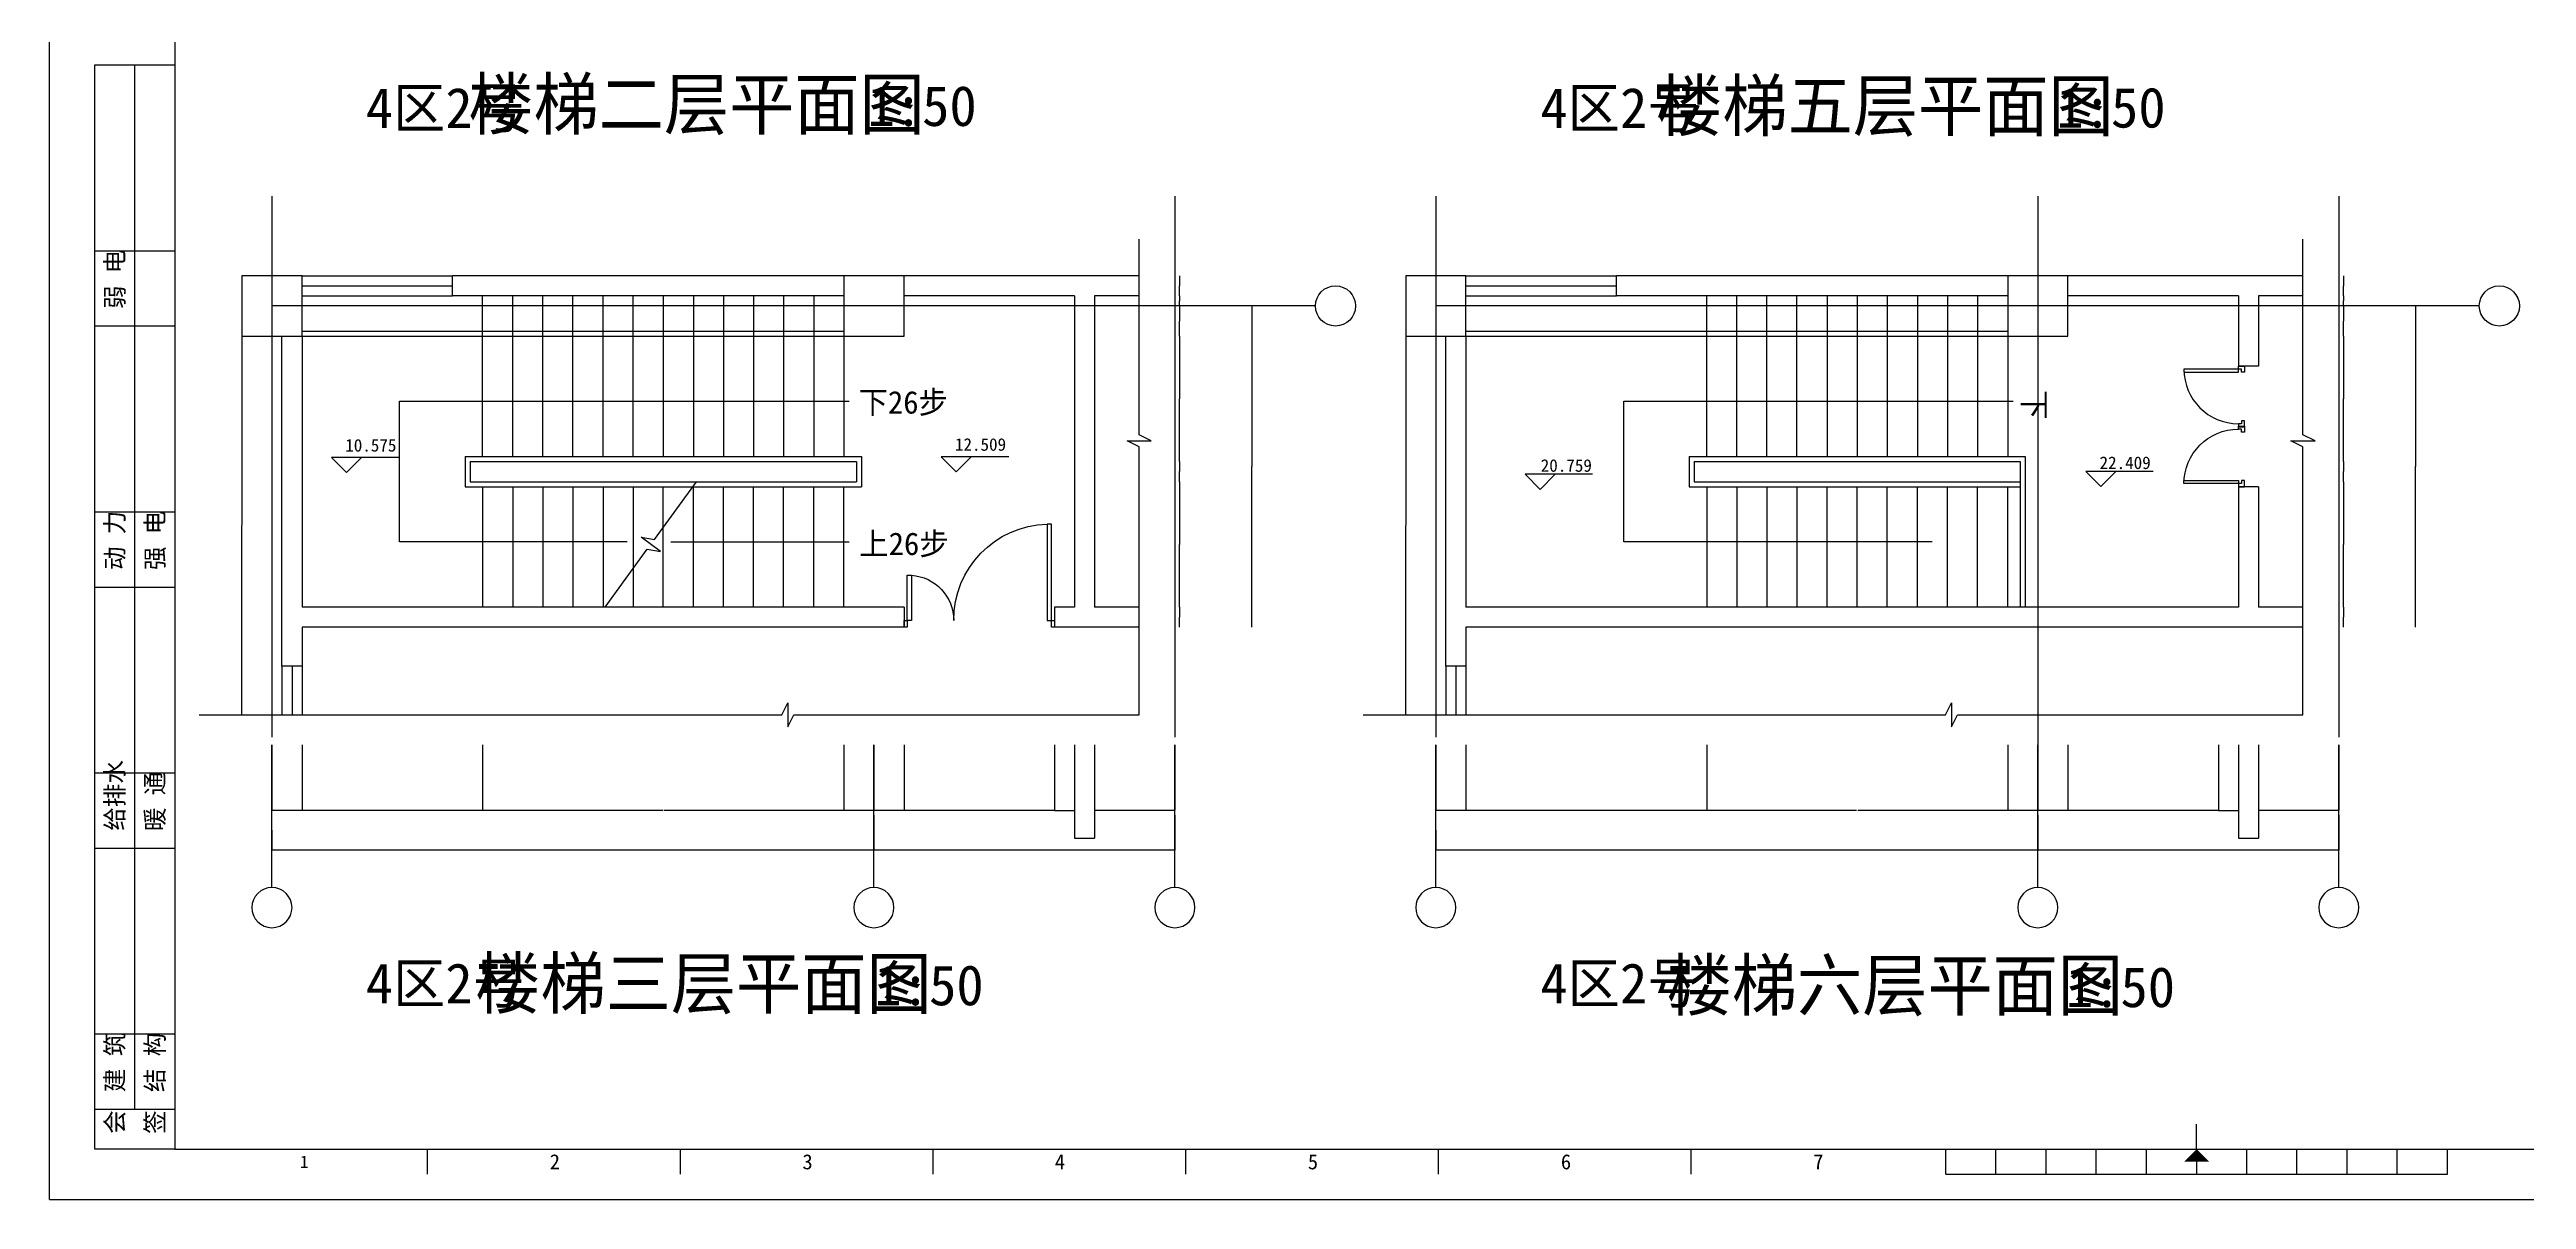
# Model space of a CAD drawing. Header units: metres. Extents: x 362710 to 404760, y -22906 to 6794.
# Drawn here: x 362710 to 387397, y -22906 to -11453 of the extents above; entities that cross this region are included whole.
import ezdxf

# ---------------------------------------------------------------- set-up
doc = ezdxf.new("R2010")
doc.units = ezdxf.units.M
for name, color, linetype in [('AXIS', 3, 'Continuous'), ('COLUMN', 1, 'Continuous'), ('DOOR', 151, 'Continuous'), ('DOTE', 251, 'Continuous'), ('PUB_DIM', 3, 'Continuous'), ('STAIR1', 4, 'Continuous'), ('TEXT', 7, 'Continuous'), ('TK', 9, 'Continuous'), ('WALL', 2, 'Continuous'), ('WINDOW', 142, 'Continuous'), ('文字', 21, 'Continuous'), ('标注', 3, 'Continuous'), ('详细尺寸', 3, 'Continuous')]:
    doc.layers.add(name, color=color, linetype=linetype)
doc.dimstyles.get("Standard").update_dxf_attribs({"dimtxt": 2.5, "dimasz": 2.5, "dimexe": 1.25, "dimexo": 0.625, "dimtad": 1, "dimcen": 2.5, "dimazin": 3, "dimtfac": 1, "dimtmove": 0, "dimatfit": 3})

# ---------------------------------------------------------------- blocks, each defined once
blk = doc.blocks.new('_FZH')
for p, q in [((0.5, 0.5), (-0.5, 0.5)), ((-0.5, 0.5), (-0.5, -0.5)), ((0.5, -0.5), (0.5, 0.5)), ((-0.5, -0.5), (0.5, -0.5))]:
    blk.add_line(p, q)
blk = doc.blocks.new('_AXISO')
blk.add_circle((0, 0), 0.5)
blk = doc.blocks.new('A$C2F9F7145')
for points in [[(90, 900), (0, 900), (0, 810), (45, 810), (45, 855), (90, 855)], [(90, 0), (0, 0), (0, 90), (45, 90), (45, 45), (90, 45)], [(90, 45), (900, 45), (900, 90), (90, 90)]]:
    blk.add_lwpolyline(points, close=True)
blk.add_arc((90, 45), 810, 0, 90)
blk = doc.blocks.new('A$C3312229B')
for points in [[(30, 68), (30, 1028), (75, 1028), (75, 68)], [(1470, 68), (1470, 518), (1425, 518), (1425, 68)], [(0, 68), (0, 0), (30, 0), (30, 68)], [(1470, 68), (1470, 0), (1500, 0), (1500, 68)]]:
    blk.add_lwpolyline(points, close=True)
for centre, radius, start, end in [((44.15, 67.65), 960.85, 0.02, 88.16), ((1456.93, 67.2), 451.93, 94.05, 179.9)]:
    blk.add_arc(centre, radius, start, end)
blk = doc.blocks.new('A$C0D6D0142')
at = {"layer": '标注'}
for p, q in [((600, 600), (0, 600)), ((0, 600), (600, 0)), ((2691.18, 600), (600, 600)), ((1200, 600), (600, 0))]:
    blk.add_line(p, q, dxfattribs=at)
blk = doc.blocks.new('*D6')
for p, q in [((379226.4, -18377.54), (379226.4, -19027.54)), ((382226.4, -18377.54), (382226.4, -19027.54)), ((379226.65, -19027.54), (380720.9, -19027.54)), ((380731.9, -19027.54), (382226.15, -19027.54))]:
    blk.add_line(p, q)
at = {"layer": 'Defpoints'}
for p in [(379226.4, -18377.54), (382226.4, -18377.54), (379226.4, -19027.54)]:
    blk.add_point(p, dxfattribs=at)
at = {"layer": '详细尺寸', "insert": (380726.4, -19027.54), "char_height": 1, "attachment_point": 5}
blk.add_mtext('300X10=3000', dxfattribs=at)
blk = doc.blocks.new('*D7')
for p, q in [((376526.4, -19228.89), (376526.4, -19427.54)), ((382526.4, -19228.89), (382526.4, -19427.54)), ((379524.4, -19427.54), (376526.15, -19427.54)), ((382526.65, -19427.54), (379528.4, -19427.54))]:
    blk.add_line(p, q)
at = {"layer": 'Defpoints'}
for p in [(376526.4, -19228.89), (382526.4, -19228.89), (382526.4, -19427.54)]:
    blk.add_point(p, dxfattribs=at)
at = {"layer": 'AXIS', "insert": (379526.4, -19427.54), "char_height": 1, "attachment_point": 5}
blk.add_mtext('6000', dxfattribs=at)
blk = doc.blocks.new('*D8')
for p, q in [((382226.4, -18377.54), (382226.4, -19027.54)), ((382526.4, -18377.54), (382526.4, -19027.54)), ((382226.65, -19027.54), (382374.9, -19027.54)), ((382377.9, -19027.54), (382526.15, -19027.54))]:
    blk.add_line(p, q)
at = {"layer": 'Defpoints'}
for p in [(382226.4, -18377.54), (382526.4, -18377.54), (382226.4, -19027.54)]:
    blk.add_point(p, dxfattribs=at)
at = {"layer": '详细尺寸', "insert": (382376.4, -19027.54), "char_height": 1, "attachment_point": 5}
blk.add_mtext('300', dxfattribs=at)
blk = doc.blocks.new('*D9')
for p, q in [((370926.4, -19078.89), (370926.4, -19427.54)), ((373926.4, -19078.89), (373926.4, -19427.54)), ((372424.4, -19427.54), (370926.15, -19427.54)), ((373926.65, -19427.54), (372428.4, -19427.54))]:
    blk.add_line(p, q)
at = {"layer": 'Defpoints'}
for p in [(370926.4, -19078.89), (373926.4, -19078.89), (373926.4, -19427.54)]:
    blk.add_point(p, dxfattribs=at)
at = {"layer": 'AXIS', "insert": (372426.4, -19427.54), "char_height": 1, "attachment_point": 5}
blk.add_mtext('3000', dxfattribs=at)
blk = doc.blocks.new('*D10')
for p, q in [((373126.4, -18377.54), (373126.4, -19027.54)), ((373926.4, -18377.54), (373926.4, -19027.54)), ((373126.65, -19027.54), (373524.9, -19027.54)), ((373527.9, -19027.54), (373926.15, -19027.54))]:
    blk.add_line(p, q)
at = {"layer": 'Defpoints'}
for p in [(373126.4, -18377.54), (373926.4, -18377.54), (373126.4, -19027.54)]:
    blk.add_point(p, dxfattribs=at)
at = {"layer": '详细尺寸', "insert": (373526.4, -19027.54), "char_height": 1, "attachment_point": 5}
blk.add_mtext('800', dxfattribs=at)
blk = doc.blocks.new('*D11')
for p, q in [((371226.4, -18377.54), (371226.4, -19027.54)), ((372726.4, -18377.54), (372726.4, -19027.54)), ((371226.65, -19027.54), (371974.4, -19027.54)), ((371978.4, -19027.54), (372726.15, -19027.54))]:
    blk.add_line(p, q)
at = {"layer": 'Defpoints'}
for p in [(371226.4, -18377.54), (372726.4, -18377.54), (371226.4, -19027.54)]:
    blk.add_point(p, dxfattribs=at)
at = {"layer": '详细尺寸', "insert": (371976.4, -19027.54), "char_height": 1, "attachment_point": 5}
blk.add_mtext('1500', dxfattribs=at)
blk = doc.blocks.new('*D12')
for p, q in [((364926.4, -18377.54), (364926.4, -19027.54)), ((365226.4, -18377.54), (365226.4, -19027.54)), ((364926.65, -19027.54), (365074.9, -19027.54)), ((365077.9, -19027.54), (365226.15, -19027.54))]:
    blk.add_line(p, q)
at = {"layer": 'Defpoints'}
for p in [(364926.4, -18377.54), (365226.4, -18377.54), (364926.4, -19027.54)]:
    blk.add_point(p, dxfattribs=at)
at = {"layer": '详细尺寸', "insert": (365076.4, -19027.54), "char_height": 1, "attachment_point": 5}
blk.add_mtext('300', dxfattribs=at)
blk = doc.blocks.new('*D13')
for p, q in [((370626.4, -18377.54), (370626.4, -19027.54)), ((370926.4, -18377.54), (370926.4, -19027.54)), ((370626.65, -19027.54), (370774.9, -19027.54)), ((370777.9, -19027.54), (370926.15, -19027.54))]:
    blk.add_line(p, q)
at = {"layer": 'Defpoints'}
for p in [(370626.4, -18377.54), (370926.4, -18377.54), (370626.4, -19027.54)]:
    blk.add_point(p, dxfattribs=at)
at = {"layer": '详细尺寸', "insert": (370776.4, -19027.54), "char_height": 1, "attachment_point": 5}
blk.add_mtext('300', dxfattribs=at)
blk = doc.blocks.new('*D14')
for p, q in [((370926.4, -18377.54), (370926.4, -19027.54)), ((371226.4, -18377.54), (371226.4, -19027.54)), ((370926.65, -19027.54), (371074.9, -19027.54)), ((371077.9, -19027.54), (371226.15, -19027.54))]:
    blk.add_line(p, q)
at = {"layer": 'Defpoints'}
for p in [(370926.4, -18377.54), (371226.4, -18377.54), (370926.4, -19027.54)]:
    blk.add_point(p, dxfattribs=at)
at = {"layer": '详细尺寸', "insert": (371076.4, -19027.54), "char_height": 1, "attachment_point": 5}
blk.add_mtext('300', dxfattribs=at)
blk = doc.blocks.new('*D15')
for p, q in [((372926.4, -18377.54), (372926.4, -19308.32)), ((373126.4, -18377.54), (373126.4, -19308.32)), ((372926.65, -19308.32), (373024.9, -19308.32)), ((373027.9, -19308.32), (373126.15, -19308.32))]:
    blk.add_line(p, q)
at = {"layer": 'Defpoints'}
for p in [(372926.4, -18377.54), (373126.4, -18377.54), (372926.4, -19308.32)]:
    blk.add_point(p, dxfattribs=at)
at = {"layer": '详细尺寸', "insert": (373026.4, -19308.32), "char_height": 1, "attachment_point": 5}
blk.add_mtext('200', dxfattribs=at)
blk = doc.blocks.new('*D16')
for p, q in [((372726.4, -18377.54), (372726.4, -19033.59)), ((372926.4, -18377.54), (372926.4, -19033.59)), ((372726.65, -19033.59), (372824.9, -19033.59)), ((372827.9, -19033.59), (372926.15, -19033.59))]:
    blk.add_line(p, q)
at = {"layer": 'Defpoints'}
for p in [(372726.4, -18377.54), (372926.4, -18377.54), (372726.4, -19033.59)]:
    blk.add_point(p, dxfattribs=at)
at = {"layer": '详细尺寸', "insert": (372826.4, -19033.59), "char_height": 1, "attachment_point": 5}
blk.add_mtext('200', dxfattribs=at)
blk = doc.blocks.new('*D17')
for p, q in [((367026.4, -18377.54), (367026.4, -19027.54)), ((370626.4, -18377.54), (370626.4, -19027.54)), ((367026.65, -19027.54), (368820.9, -19027.54)), ((368831.9, -19027.54), (370626.15, -19027.54))]:
    blk.add_line(p, q)
at = {"layer": 'Defpoints'}
for p in [(367026.4, -18377.54), (370626.4, -18377.54), (367026.4, -19027.54)]:
    blk.add_point(p, dxfattribs=at)
at = {"layer": '详细尺寸', "insert": (368826.4, -19027.54), "char_height": 1, "attachment_point": 5}
blk.add_mtext('300X12=3600', dxfattribs=at)
blk = doc.blocks.new('*D18')
for p, q in [((365226.4, -18377.54), (365226.4, -19027.54)), ((367026.4, -18377.54), (367026.4, -19027.54)), ((365226.65, -19027.54), (366124.4, -19027.54)), ((366128.4, -19027.54), (367026.15, -19027.54))]:
    blk.add_line(p, q)
at = {"layer": 'Defpoints'}
for p in [(365226.4, -18377.54), (367026.4, -18377.54), (365226.4, -19027.54)]:
    blk.add_point(p, dxfattribs=at)
at = {"layer": '详细尺寸', "insert": (366126.4, -19027.54), "char_height": 1, "attachment_point": 5}
blk.add_mtext('1800', dxfattribs=at)
blk = doc.blocks.new('*D19')
for p, q in [((364926.4, -19228.89), (364926.4, -19427.54)), ((370926.4, -19228.89), (370926.4, -19427.54)), ((367924.4, -19427.54), (364926.15, -19427.54)), ((370926.65, -19427.54), (367928.4, -19427.54))]:
    blk.add_line(p, q)
at = {"layer": 'Defpoints'}
for p in [(364926.4, -19228.89), (370926.4, -19228.89), (370926.4, -19427.54)]:
    blk.add_point(p, dxfattribs=at)
at = {"layer": 'AXIS', "insert": (367926.4, -19427.54), "char_height": 1, "attachment_point": 5}
blk.add_mtext('6000', dxfattribs=at)
blk = doc.blocks.new('*D20')
for p, q in [((376526.4, -18377.54), (376526.4, -19027.54)), ((376826.4, -18377.54), (376826.4, -19027.54)), ((376526.65, -19027.54), (376674.9, -19027.54)), ((376677.9, -19027.54), (376826.15, -19027.54))]:
    blk.add_line(p, q)
at = {"layer": 'Defpoints'}
for p in [(376526.4, -18377.54), (376826.4, -18377.54), (376526.4, -19027.54)]:
    blk.add_point(p, dxfattribs=at)
at = {"layer": '详细尺寸', "insert": (376676.4, -19027.54), "char_height": 1, "attachment_point": 5}
blk.add_mtext('300', dxfattribs=at)
blk = doc.blocks.new('*D21')
for p, q in [((376826.4, -18377.54), (376826.4, -19027.54)), ((379226.4, -18377.54), (379226.4, -19027.54)), ((376826.65, -19027.54), (378024.4, -19027.54)), ((378028.4, -19027.54), (379226.15, -19027.54))]:
    blk.add_line(p, q)
at = {"layer": 'Defpoints'}
for p in [(376826.4, -18377.54), (379226.4, -18377.54), (376826.4, -19027.54)]:
    blk.add_point(p, dxfattribs=at)
at = {"layer": '详细尺寸', "insert": (378026.4, -19027.54), "char_height": 1, "attachment_point": 5}
blk.add_mtext('2400', dxfattribs=at)
blk = doc.blocks.new('*D25')
for p, q in [((382826.4, -18377.54), (382826.4, -19027.54)), ((384326.4, -18377.54), (384326.4, -19027.54)), ((382826.65, -19027.54), (383574.4, -19027.54)), ((383578.4, -19027.54), (384326.15, -19027.54))]:
    blk.add_line(p, q)
at = {"layer": 'Defpoints'}
for p in [(382826.4, -18377.54), (384326.4, -18377.54), (382826.4, -19027.54)]:
    blk.add_point(p, dxfattribs=at)
at = {"layer": '详细尺寸', "insert": (383576.4, -19027.54), "char_height": 1, "attachment_point": 5}
blk.add_mtext('1500', dxfattribs=at)
blk = doc.blocks.new('*D26')
for p, q in [((382526.4, -18377.54), (382526.4, -19027.54)), ((382826.4, -18377.54), (382826.4, -19027.54)), ((382526.65, -19027.54), (382674.9, -19027.54)), ((382677.9, -19027.54), (382826.15, -19027.54))]:
    blk.add_line(p, q)
at = {"layer": 'Defpoints'}
for p in [(382526.4, -18377.54), (382826.4, -18377.54), (382526.4, -19027.54)]:
    blk.add_point(p, dxfattribs=at)
at = {"layer": '详细尺寸', "insert": (382676.4, -19027.54), "char_height": 1, "attachment_point": 5}
blk.add_mtext('300', dxfattribs=at)
blk = doc.blocks.new('*D27')
for p, q in [((384326.4, -18377.54), (384326.4, -19033.59)), ((384526.4, -18377.54), (384526.4, -19033.59)), ((384326.65, -19033.59), (384424.9, -19033.59)), ((384427.9, -19033.59), (384526.15, -19033.59))]:
    blk.add_line(p, q)
at = {"layer": 'Defpoints'}
for p in [(384326.4, -18377.54), (384526.4, -18377.54), (384326.4, -19033.59)]:
    blk.add_point(p, dxfattribs=at)
at = {"layer": '详细尺寸', "insert": (384426.4, -19033.59), "char_height": 1, "attachment_point": 5}
blk.add_mtext('200', dxfattribs=at)
blk = doc.blocks.new('*D28')
for p, q in [((384526.4, -18377.54), (384526.4, -19308.32)), ((384726.4, -18377.54), (384726.4, -19308.32)), ((384526.65, -19308.32), (384624.9, -19308.32)), ((384627.9, -19308.32), (384726.15, -19308.32))]:
    blk.add_line(p, q)
at = {"layer": 'Defpoints'}
for p in [(384526.4, -18377.54), (384726.4, -18377.54), (384526.4, -19308.32)]:
    blk.add_point(p, dxfattribs=at)
at = {"layer": '详细尺寸', "insert": (384626.4, -19308.32), "char_height": 1, "attachment_point": 5}
blk.add_mtext('200', dxfattribs=at)
blk = doc.blocks.new('*D29')
for p, q in [((384726.4, -18377.54), (384726.4, -19027.54)), ((385526.4, -18377.54), (385526.4, -19027.54)), ((384726.65, -19027.54), (385124.9, -19027.54)), ((385127.9, -19027.54), (385526.15, -19027.54))]:
    blk.add_line(p, q)
at = {"layer": 'Defpoints'}
for p in [(384726.4, -18377.54), (385526.4, -18377.54), (384726.4, -19027.54)]:
    blk.add_point(p, dxfattribs=at)
at = {"layer": '详细尺寸', "insert": (385126.4, -19027.54), "char_height": 1, "attachment_point": 5}
blk.add_mtext('800', dxfattribs=at)
blk = doc.blocks.new('*D30')
for p, q in [((382526.4, -19078.89), (382526.4, -19427.54)), ((385526.4, -19078.89), (385526.4, -19427.54)), ((384024.4, -19427.54), (382526.15, -19427.54)), ((385526.65, -19427.54), (384028.4, -19427.54))]:
    blk.add_line(p, q)
at = {"layer": 'Defpoints'}
for p in [(382526.4, -19078.89), (385526.4, -19078.89), (385526.4, -19427.54)]:
    blk.add_point(p, dxfattribs=at)
at = {"layer": 'AXIS', "insert": (384026.4, -19427.54), "char_height": 1, "attachment_point": 5}
blk.add_mtext('3000', dxfattribs=at)
blk = doc.blocks.new('*D32')
for p, q in [((373973.39, -14307.08), (373973.39, -14932.08)), ((373973.14, -14932.08), (373972.89, -14932.08)), ((373973.39, -15557.08), (373973.39, -14932.08)), ((373973.39, -14932.08), (373973.39, -14932.08)), ((373973.64, -14932.08), (373973.89, -14932.08))]:
    blk.add_line(p, q)
at = {"layer": 'Defpoints'}
for p in [(373973.39, -14307.08), (373973.39, -14932.08), (373973.39, -15557.08)]:
    blk.add_point(p, dxfattribs=at)
at = {"layer": '详细尺寸', "insert": (373973.39, -14930.955), "char_height": 1, "attachment_point": 5}
blk.add_mtext('0', dxfattribs=at)
blk = doc.blocks.new('*D33')
for p, q in [((374692.19, -14007.08), (374692.19, -15607.08)), ((374691.94, -15607.08), (374691.69, -15607.08)), ((374692.19, -17207.08), (374692.19, -15607.08)), ((374692.19, -15607.08), (374692.19, -15607.08)), ((374692.44, -15607.08), (374692.69, -15607.08))]:
    blk.add_line(p, q)
at = {"layer": 'Defpoints'}
for p in [(374692.19, -14007.08), (374692.19, -15607.08), (374692.19, -17207.08)]:
    blk.add_point(p, dxfattribs=at)
at = {"layer": 'AXIS', "insert": (374692.19, -15605.955), "char_height": 1, "attachment_point": 5}
blk.add_mtext('0', dxfattribs=at)
blk = doc.blocks.new('*D35')
for p, q in [((385573.39, -14307.08), (385573.39, -14932.08)), ((385573.14, -14932.08), (385572.89, -14932.08)), ((385573.39, -15557.08), (385573.39, -14932.08)), ((385573.39, -14932.08), (385573.39, -14932.08)), ((385573.64, -14932.08), (385573.89, -14932.08))]:
    blk.add_line(p, q)
at = {"layer": 'Defpoints'}
for p in [(385573.39, -14307.08), (385573.39, -14932.08), (385573.39, -15557.08)]:
    blk.add_point(p, dxfattribs=at)
at = {"layer": '详细尺寸', "insert": (385573.39, -14930.955), "char_height": 1, "attachment_point": 5}
blk.add_mtext('0', dxfattribs=at)
blk = doc.blocks.new('*D36')
for p, q in [((386292.19, -14007.08), (386292.19, -15607.08)), ((386291.94, -15607.08), (386291.69, -15607.08)), ((386292.19, -17207.08), (386292.19, -15607.08)), ((386292.19, -15607.08), (386292.19, -15607.08)), ((386292.44, -15607.08), (386292.69, -15607.08))]:
    blk.add_line(p, q)
at = {"layer": 'Defpoints'}
for p in [(386292.19, -14007.08), (386292.19, -15607.08), (386292.19, -17207.08)]:
    blk.add_point(p, dxfattribs=at)
at = {"layer": 'AXIS', "insert": (386292.19, -15605.955), "char_height": 1, "attachment_point": 5}
blk.add_mtext('0', dxfattribs=at)
blk = doc.blocks.new('*D37')
for p, q in [((373973.39, -15757.08), (373973.39, -16382.08)), ((373973.14, -16382.08), (373972.89, -16382.08)), ((373973.39, -17007.08), (373973.39, -16382.08)), ((373973.39, -16382.08), (373973.39, -16382.08)), ((373973.64, -16382.08), (373973.89, -16382.08))]:
    blk.add_line(p, q)
at = {"layer": 'Defpoints'}
for p in [(373973.39, -15757.08), (373973.39, -16382.08), (373973.39, -17007.08)]:
    blk.add_point(p, dxfattribs=at)
at = {"layer": '详细尺寸', "insert": (373973.39, -16380.955), "char_height": 1, "attachment_point": 5}
blk.add_mtext('0', dxfattribs=at)
blk = doc.blocks.new('*D38')
for p, q in [((373973.39, -17007.08), (373973.39, -17107.08)), ((373973.14, -17107.08), (373972.89, -17107.08)), ((373973.39, -17207.08), (373973.39, -17107.08)), ((373973.39, -17107.08), (373973.39, -17107.08)), ((373973.64, -17107.08), (373973.89, -17107.08))]:
    blk.add_line(p, q)
at = {"layer": 'Defpoints'}
for p in [(373973.39, -17007.08), (373973.39, -17107.08), (373973.39, -17207.08)]:
    blk.add_point(p, dxfattribs=at)
at = {"layer": '详细尺寸', "insert": (373973.39, -17105.955), "char_height": 1, "attachment_point": 5}
blk.add_mtext('0', dxfattribs=at)
blk = doc.blocks.new('*D39')
for p, q in [((373973.14, -15657.08), (373972.89, -15657.08)), ((373973.39, -15557.08), (373973.39, -15657.08)), ((373973.39, -15757.08), (373973.39, -15657.08)), ((373973.39, -15657.08), (373973.39, -15657.08)), ((373973.64, -15657.08), (373973.89, -15657.08))]:
    blk.add_line(p, q)
at = {"layer": 'Defpoints'}
for p in [(373973.39, -15557.08), (373973.39, -15657.08), (373973.39, -15757.08)]:
    blk.add_point(p, dxfattribs=at)
at = {"layer": '详细尺寸', "insert": (373973.39, -15655.955), "char_height": 1, "attachment_point": 5}
blk.add_mtext('0', dxfattribs=at)
blk = doc.blocks.new('*D41')
for p, q in [((385573.39, -15757.08), (385573.39, -16382.08)), ((385573.14, -16382.08), (385572.89, -16382.08)), ((385573.39, -17007.08), (385573.39, -16382.08)), ((385573.39, -16382.08), (385573.39, -16382.08)), ((385573.64, -16382.08), (385573.89, -16382.08))]:
    blk.add_line(p, q)
at = {"layer": 'Defpoints'}
for p in [(385573.39, -15757.08), (385573.39, -16382.08), (385573.39, -17007.08)]:
    blk.add_point(p, dxfattribs=at)
at = {"layer": '详细尺寸', "insert": (385573.39, -16380.955), "char_height": 1, "attachment_point": 5}
blk.add_mtext('0', dxfattribs=at)
blk = doc.blocks.new('*D42')
for p, q in [((385573.39, -17007.08), (385573.39, -17107.08)), ((385573.14, -17107.08), (385572.89, -17107.08)), ((385573.39, -17207.08), (385573.39, -17107.08)), ((385573.39, -17107.08), (385573.39, -17107.08)), ((385573.64, -17107.08), (385573.89, -17107.08))]:
    blk.add_line(p, q)
at = {"layer": 'Defpoints'}
for p in [(385573.39, -17007.08), (385573.39, -17107.08), (385573.39, -17207.08)]:
    blk.add_point(p, dxfattribs=at)
at = {"layer": '详细尺寸', "insert": (385573.39, -17105.955), "char_height": 1, "attachment_point": 5}
blk.add_mtext('0', dxfattribs=at)
blk = doc.blocks.new('*D43')
for p, q in [((385573.14, -15657.08), (385572.89, -15657.08)), ((385573.39, -15557.08), (385573.39, -15657.08)), ((385573.39, -15757.08), (385573.39, -15657.08)), ((385573.39, -15657.08), (385573.39, -15657.08)), ((385573.64, -15657.08), (385573.89, -15657.08))]:
    blk.add_line(p, q)
at = {"layer": 'Defpoints'}
for p in [(385573.39, -15557.08), (385573.39, -15657.08), (385573.39, -15757.08)]:
    blk.add_point(p, dxfattribs=at)
at = {"layer": '详细尺寸', "insert": (385573.39, -15655.955), "char_height": 1, "attachment_point": 5}
blk.add_mtext('0', dxfattribs=at)
blk = doc.blocks.new('*D44')
for p, q in [((373973.14, -13807.08), (373972.89, -13807.08)), ((373973.39, -13707.08), (373973.39, -13807.08)), ((373973.39, -13907.08), (373973.39, -13807.08)), ((373973.39, -13807.08), (373973.39, -13807.08)), ((373973.64, -13807.08), (373973.89, -13807.08))]:
    blk.add_line(p, q)
at = {"layer": 'Defpoints'}
for p in [(373973.39, -13707.08), (373973.39, -13807.08), (373973.39, -13907.08)]:
    blk.add_point(p, dxfattribs=at)
at = {"layer": '详细尺寸', "insert": (373973.39, -13805.955), "char_height": 1, "attachment_point": 5}
blk.add_mtext('0', dxfattribs=at)
blk = doc.blocks.new('*D45')
for p, q in [((373973.14, -13957.08), (373972.89, -13957.08)), ((373973.39, -13907.08), (373973.39, -13957.08)), ((373973.39, -14007.08), (373973.39, -13957.08)), ((373973.39, -13957.08), (373973.39, -13957.08)), ((373973.64, -13957.08), (373973.89, -13957.08))]:
    blk.add_line(p, q)
at = {"layer": 'Defpoints'}
for p in [(373973.39, -13907.08), (373973.39, -13957.08), (373973.39, -14007.08)]:
    blk.add_point(p, dxfattribs=at)
at = {"layer": '详细尺寸', "insert": (373973.39, -13955.955), "char_height": 1, "attachment_point": 5}
blk.add_mtext('0', dxfattribs=at)
blk = doc.blocks.new('*D46')
for p, q in [((373973.39, -14007.08), (373973.39, -14157.08)), ((373973.14, -14157.08), (373972.89, -14157.08)), ((373973.39, -14307.08), (373973.39, -14157.08)), ((373973.39, -14157.08), (373973.39, -14157.08)), ((373973.64, -14157.08), (373973.89, -14157.08))]:
    blk.add_line(p, q)
at = {"layer": 'Defpoints'}
for p in [(373973.39, -14007.08), (373973.39, -14157.08), (373973.39, -14307.08)]:
    blk.add_point(p, dxfattribs=at)
at = {"layer": '详细尺寸', "insert": (373973.39, -14155.955), "char_height": 1, "attachment_point": 5}
blk.add_mtext('0', dxfattribs=at)
blk = doc.blocks.new('*D47')
for p, q in [((385573.14, -13807.08), (385572.89, -13807.08)), ((385573.39, -13707.08), (385573.39, -13807.08)), ((385573.39, -13907.08), (385573.39, -13807.08)), ((385573.39, -13807.08), (385573.39, -13807.08)), ((385573.64, -13807.08), (385573.89, -13807.08))]:
    blk.add_line(p, q)
at = {"layer": 'Defpoints'}
for p in [(385573.39, -13707.08), (385573.39, -13807.08), (385573.39, -13907.08)]:
    blk.add_point(p, dxfattribs=at)
at = {"layer": '详细尺寸', "insert": (385573.39, -13805.955), "char_height": 1, "attachment_point": 5}
blk.add_mtext('0', dxfattribs=at)
blk = doc.blocks.new('*D48')
for p, q in [((385573.39, -14007.08), (385573.39, -14157.08)), ((385573.14, -14157.08), (385572.89, -14157.08)), ((385573.39, -14307.08), (385573.39, -14157.08)), ((385573.39, -14157.08), (385573.39, -14157.08)), ((385573.64, -14157.08), (385573.89, -14157.08))]:
    blk.add_line(p, q)
at = {"layer": 'Defpoints'}
for p in [(385573.39, -14007.08), (385573.39, -14157.08), (385573.39, -14307.08)]:
    blk.add_point(p, dxfattribs=at)
at = {"layer": '详细尺寸', "insert": (385573.39, -14155.955), "char_height": 1, "attachment_point": 5}
blk.add_mtext('0', dxfattribs=at)
blk = doc.blocks.new('*D49')
for p, q in [((385573.14, -13957.08), (385572.89, -13957.08)), ((385573.39, -13907.08), (385573.39, -13957.08)), ((385573.39, -14007.08), (385573.39, -13957.08)), ((385573.39, -13957.08), (385573.39, -13957.08)), ((385573.64, -13957.08), (385573.89, -13957.08))]:
    blk.add_line(p, q)
at = {"layer": 'Defpoints'}
for p in [(385573.39, -13907.08), (385573.39, -13957.08), (385573.39, -14007.08)]:
    blk.add_point(p, dxfattribs=at)
at = {"layer": '详细尺寸', "insert": (385573.39, -13955.955), "char_height": 1, "attachment_point": 5}
blk.add_mtext('0', dxfattribs=at)

msp = doc.modelspace()

# ---------------------------------------------------------------- linework, layer by layer
for p, q in [((373569.72, -13707.08), (371226.4, -13707.08)), ((385169.72, -13707.08), (382826.4, -13707.08)), ((372888.62, -13907.08), (371226.4, -13907.08)), ((372926.4, -13907.08), (372846.09, -13907.08)), ((372926.4, -13907.08), (372926.4, -17007.08)), ((373126.4, -13907.08), (373126.4, -17007.08)), ((373569.72, -13907.08), (373126.4, -13907.08)), ((384488.62, -13907.08), (382826.4, -13907.08)), ((384526.4, -13907.08), (384446.09, -13907.08)), ((384526.4, -13907.08), (384446.09, -13907.08)), ((384526.4, -13907.08), (384526.4, -14607.08)), ((384726.4, -13907.08), (384726.4, -14607.08)), ((385169.72, -13907.08), (384726.4, -13907.08)), ((364626.4, -14307.08), (364624.4, -18077.5)), ((365026.4, -17596.28), (365026.4, -14307.08)), ((365226.4, -14307.08), (365226.4, -17007.08)), ((376226.4, -14307.08), (376224.4, -18077.5)), ((376626.4, -17596.28), (376626.4, -14307.08)), ((376826.4, -14307.08), (376826.4, -17007.08)), ((384726.4, -14607.08), (384526.4, -14607.08)), ((384526.4, -15807.08), (384526.4, -17007.08)), ((384726.4, -15807.08), (384526.4, -15807.08)), ((384726.4, -15807.08), (384726.4, -17007.08)), ((371226.4, -17007.08), (371226.4, -17207.08)), ((372726.4, -17007.08), (372726.4, -17207.08)), ((373569.72, -17007.08), (373126.4, -17007.08)), ((385169.72, -17007.08), (384726.4, -17007.08)), ((365226.4, -17207.08), (365226.4, -17596.28)), ((376826.4, -17207.08), (376826.4, -17596.28)), ((365226.4, -17596.28), (365026.4, -17596.28)), ((376826.4, -17596.28), (376626.4, -17596.28))]:
    msp.add_line(p, q)
at = {"layer": 'AXIS'}
for p, q in [((375326.89, -14007.08), (373973.39, -14007.08)), ((386926.89, -14007.08), (385573.39, -14007.08)), ((364926.4, -19799.8), (364926.4, -18377.54)), ((370926.4, -19799.8), (370926.4, -18377.54)), ((373926.4, -19799.8), (373926.4, -18377.54)), ((376526.4, -19799.8), (376526.4, -18377.54)), ((382526.4, -19799.8), (382526.4, -18377.54)), ((385526.4, -19799.8), (385526.4, -18377.54))]:
    msp.add_line(p, q, dxfattribs=at)
at = {"layer": 'DOTE'}
for p, q in [((364926.4, -12913.15), (364926.4, -18302.53)), ((373926.4, -12913.15), (373926.4, -18302.53)), ((376526.4, -12913.15), (376526.4, -18302.53)), ((382526.4, -12913.15), (382526.4, -18377.54)), ((385526.4, -12913.15), (385526.4, -18302.53)), ((374380.38, -14007.08), (364926.4, -14007.08)), ((385980.38, -14007.08), (376526.4, -14007.08))]:
    msp.add_line(p, q, dxfattribs=at)
at = {"layer": 'PUB_DIM'}
for points in [[(368466.39, -16357.42), (366199.03, -16357.42), (366199.03, -14956.74)], [(366199.03, -14956.74), (370680.89, -14956.74)], [(381472.79, -16357.42), (378399.03, -16357.42), (378399.03, -14956.74)], [(378399.03, -14956.74), (382280.89, -14956.74)], [(368901.76, -16357.42), (370680.89, -16357.42)]]:
    msp.add_lwpolyline(points, dxfattribs=at)
at = {"layer": 'STAIR1'}
for p, q in [((373569.72, -15289.61), (373569.72, -13340.09)), ((385169.72, -15289.61), (385169.72, -13340.09)), ((367026.4, -15507.08), (367026.4, -13907.08)), ((367326.4, -15507.08), (367326.4, -13907.08)), ((367626.4, -15507.08), (367626.4, -13907.08)), ((367926.4, -15507.08), (367926.4, -13907.08)), ((368226.4, -15507.08), (368226.4, -13907.08)), ((368526.4, -15507.08), (368526.4, -13907.08)), ((368826.4, -13907.08), (368826.4, -15507.08)), ((369126.4, -13907.08), (369126.4, -15507.08)), ((369426.4, -13907.08), (369426.4, -15507.08)), ((369726.4, -13907.08), (369726.4, -15507.08)), ((370026.4, -13907.08), (370026.4, -15507.08)), ((370326.4, -13907.08), (370326.4, -15507.08)), ((370626.4, -13907.08), (370626.4, -15507.08)), ((379226.4, -15507.08), (379226.4, -13907.08)), ((379526.4, -15507.08), (379526.4, -13907.08)), ((379826.4, -15507.08), (379826.4, -13907.08)), ((380126.4, -15507.08), (380126.4, -13907.08)), ((380426.4, -13907.08), (380426.4, -15507.08)), ((380726.4, -13907.08), (380726.4, -15507.08)), ((381026.4, -13907.08), (381026.4, -15507.08)), ((381326.4, -13907.08), (381326.4, -15507.08)), ((381626.4, -13907.08), (381626.4, -15507.08)), ((381926.4, -13907.08), (381926.4, -15507.08)), ((382226.4, -13907.08), (382226.4, -15507.08)), ((365226.4, -14257.08), (370626.4, -14257.08)), ((365226.4, -14307.08), (370626.4, -14307.08)), ((376826.4, -14257.08), (382226.4, -14257.08)), ((376826.4, -14307.08), (382226.4, -14307.08)), ((373689.72, -15349.61), (373569.72, -15289.61)), ((385289.72, -15349.61), (385169.72, -15289.61)), ((366851.4, -15507.08), (370801.4, -15507.08)), ((366851.4, -15507.08), (366851.4, -15807.08)), ((370801.4, -15507.08), (370801.4, -15807.08)), ((373569.72, -15409.61), (373449.72, -15349.61)), ((373449.72, -15349.61), (373689.72, -15349.61)), ((373569.72, -18078.84), (373569.72, -15409.61)), ((379051.4, -15507.08), (382401.4, -15507.08)), ((379051.4, -15507.08), (379051.4, -15807.08)), ((382401.4, -15507.08), (382401.4, -17007.08)), ((385169.72, -15409.61), (385049.72, -15349.61)), ((385049.72, -15349.61), (385289.72, -15349.61)), ((385169.72, -18078.84), (385169.72, -15409.61)), ((366901.4, -15557.08), (370751.4, -15557.08)), ((366901.4, -15557.08), (366901.4, -15757.08)), ((366901.4, -15757.08), (370751.4, -15757.08)), ((368738.14, -16333.01), (369158.7, -15757.08)), ((370751.4, -15557.08), (370751.4, -15757.08)), ((379101.4, -15557.08), (382351.4, -15557.08)), ((379101.4, -15557.08), (379101.4, -15757.08)), ((379101.4, -15757.08), (382351.4, -15757.08)), ((382351.4, -15557.08), (382351.4, -17007.08)), ((366851.4, -15807.08), (370801.4, -15807.08)), ((367026.4, -15807.08), (367026.4, -17007.08)), ((367326.4, -15807.08), (367326.4, -17007.08)), ((367626.4, -15807.08), (367626.4, -17007.08)), ((367926.4, -15807.08), (367926.4, -17007.08)), ((368226.4, -15807.08), (368226.4, -17007.08)), ((368526.4, -15807.08), (368526.4, -17007.08)), ((368826.4, -17007.08), (368826.4, -15807.08)), ((369126.4, -17007.08), (369126.4, -15807.08)), ((369426.4, -17007.08), (369426.4, -15807.08)), ((369726.4, -17007.08), (369726.4, -15807.08)), ((370026.4, -17007.08), (370026.4, -15807.08)), ((370326.4, -17007.08), (370326.4, -15807.08)), ((370626.4, -17006.28), (370626.4, -15807.08)), ((379051.4, -15807.08), (382351.4, -15807.08)), ((379226.4, -15807.08), (379226.4, -17007.08)), ((379526.4, -15807.08), (379526.4, -17007.08)), ((379826.4, -15807.08), (379826.4, -17007.08)), ((380126.4, -15807.08), (380126.4, -17007.08)), ((380426.4, -17007.08), (380426.4, -15807.08)), ((380726.4, -17007.08), (380726.4, -15807.08)), ((381026.4, -17007.08), (381026.4, -15807.08)), ((381326.4, -17007.08), (381326.4, -15807.08)), ((381626.4, -17007.08), (381626.4, -15807.08)), ((381926.4, -17007.08), (381926.4, -15807.08)), ((382226.4, -17006.28), (382226.4, -15807.08)), ((368246.22, -17006.64), (368667.37, -16429.92)), ((368605.84, -16310.69), (368738.14, -16333.01)), ((368799.66, -16452.23), (368605.84, -16310.69)), ((368667.37, -16429.92), (368799.66, -16452.23)), ((370007.85, -18078.84), (370067.85, -17958.84)), ((370067.85, -17958.84), (370067.85, -18198.84)), ((381607.85, -18078.84), (381667.85, -17958.84)), ((381667.85, -17958.84), (381667.85, -18198.84)), ((364201.14, -18078.84), (370007.85, -18078.84)), ((370067.85, -18198.84), (370127.85, -18078.84)), ((370127.85, -18078.84), (373569.72, -18078.84)), ((375801.14, -18078.84), (381607.85, -18078.84)), ((381667.85, -18198.84), (381727.85, -18078.84)), ((381727.85, -18078.84), (385169.72, -18078.84))]:
    msp.add_line(p, q, dxfattribs=at)
at = {"layer": 'TK'}
for p, q in [((362709.66, -22906.43), (362709.66, 6793.57)), ((363559.66, -22006.43), (363559.66, -11606.43)), ((363159.66, -13456.43), (363959.66, -13456.43)), ((363159.66, -14206.43), (363959.66, -14206.43)), ((363159.66, -16056.43), (363959.66, -16056.43)), ((363159.66, -16806.43), (363959.66, -16806.43)), ((363159.66, -18656.43), (363959.66, -18656.43)), ((363159.66, -19406.43), (363959.66, -19406.43)), ((363159.66, -21256.43), (363959.66, -21256.43)), ((363159.66, -22006.43), (363959.66, -22006.43)), ((384109.66, -22406.43), (384109.66, -22156.43)), ((366478.41, -22656.43), (366478.41, -22406.43)), ((368997.16, -22656.43), (368997.16, -22406.43)), ((371515.91, -22656.43), (371515.91, -22406.43)), ((374034.66, -22656.43), (374034.66, -22406.43)), ((376553.41, -22656.43), (376553.41, -22406.43)), ((379072.16, -22656.43), (379072.16, -22406.43)), ((381609.66, -22656.43), (381609.66, -22406.43)), ((382109.66, -22656.43), (382109.66, -22406.43)), ((382609.66, -22656.43), (382609.66, -22406.43)), ((383109.66, -22656.43), (383109.66, -22406.43)), ((383609.66, -22656.43), (383609.66, -22406.43)), ((384609.66, -22656.43), (384609.66, -22406.43)), ((385109.66, -22656.43), (385109.66, -22406.43)), ((385609.66, -22656.43), (385609.66, -22406.43)), ((386109.66, -22656.43), (386109.66, -22406.43)), ((386609.66, -22656.43), (386609.66, -22406.43)), ((381609.66, -22656.43), (386609.66, -22656.43)), ((362709.66, -22906.43), (404759.66, -22906.43))]:
    msp.add_line(p, q, dxfattribs=at)
msp.add_lwpolyline([(404259.66, 6293.57), (363959.66, 6293.57), (363959.66, -22406.43), (404259.66, -22406.43)], close=True, dxfattribs=at)
for points in [[(363959.66, -22406.43), (363159.66, -22406.43), (363159.66, -11606.43), (363959.66, -11606.43)], [(384109.66, -22531.43), (384109.66, -22656.43)]]:
    msp.add_lwpolyline(points, dxfattribs=at)
msp.add_solid([(383984.66, -22531.43), (384234.66, -22531.43), (384109.66, -22406.43)], dxfattribs=at)
at = {"layer": 'WALL'}
for p, q in [((370626.4, -13707.08), (366726.02, -13707.08)), ((366726.4, -13907.08), (366726.4, -13707.08)), ((382226.4, -13707.08), (378326.02, -13707.08)), ((378326.4, -13907.08), (378326.4, -13707.08)), ((370626.4, -13907.08), (366726.4, -13907.08)), ((382226.4, -13907.08), (378326.4, -13907.08)), ((371226.4, -17007.08), (365226.4, -17007.08)), ((372926.4, -17007.08), (372726.4, -17007.08)), ((384526.4, -17007.08), (376826.4, -17007.08)), ((371226.4, -17207.08), (365226.4, -17207.08)), ((373569.72, -17207.08), (372726.4, -17207.08)), ((385169.72, -17207.08), (376826.4, -17207.08))]:
    msp.add_line(p, q, dxfattribs=at)
at = {"layer": 'WINDOW'}
for p, q in [((365226.4, -13707.08), (366726.4, -13707.08)), ((365226.4, -13807.08), (366726.4, -13807.08)), ((376826.4, -13707.08), (378326.4, -13707.08)), ((376826.4, -13807.08), (378326.4, -13807.08)), ((365226.4, -13907.08), (366726.4, -13907.08)), ((376826.4, -13907.08), (378326.4, -13907.08)), ((365026.4, -17596.28), (365026.4, -18078.84)), ((365126.4, -17596.28), (365126.4, -18078.84)), ((365226.4, -17596.28), (365226.4, -18078.84)), ((376626.4, -17596.28), (376626.4, -18078.84)), ((376726.4, -17596.28), (376726.4, -18078.84)), ((376826.4, -17596.28), (376826.4, -18078.84))]:
    msp.add_line(p, q, dxfattribs=at)

# ---------------------------------------------------------------- block references
at = {"layer": 'AXIS', "yscale": 400, "zscale": 400, "rotation": 270}
for p, xscale in [((375526.89, -14007.08), 400), ((387126.89, -14007.08), 400), ((364926.4, -19999.8), -400), ((370926.4, -19999.8), -400), ((373926.4, -19999.8), -400), ((376526.4, -19999.8), -400), ((382526.4, -19999.8), -400), ((385526.4, -19999.8), -400)]:
    msp.add_blockref('_AXISO', p, dxfattribs=dict(at, xscale=xscale))
at = {"layer": 'COLUMN', "xscale": 600, "yscale": 600, "zscale": 600, "rotation": 270}
for p in [(364926.4, -14007.08), (370926.4, -14007.08), (376526.4, -14007.08), (382526.4, -14007.08)]:
    msp.add_blockref('_FZH', p, dxfattribs=at)
at = {"layer": 'DOOR', "xscale": 0.67, "yscale": 0.67, "zscale": 0.67, "rotation": 180}
msp.add_blockref('A$C2F9F7145', (384586.4, -14607.08), dxfattribs=at)
at = {"layer": 'DOOR', "xscale": -0.67, "yscale": 0.67, "zscale": 0.67}
msp.add_blockref('A$C2F9F7145', (384586.4, -15807.08), dxfattribs=at)
at = {"layer": 'DOOR', "xscale": -1}
msp.add_blockref('A$C3312229B', (372726.4, -17207.08), dxfattribs=at)
at = {"layer": '标注', "xscale": 0.25, "yscale": 0.25, "zscale": 0.25, "rotation": 360}
for p in [(365519.77, -15667.21), (371596.55, -15659.29), (377415.75, -15833.58), (383004.95, -15806.17)]:
    msp.add_blockref('A$C0D6D0142', p, dxfattribs=at)

# ---------------------------------------------------------------- texts
at = {"layer": 'TEXT'}
for s, height, p in [('4区2号', 400, (365862.14, -12233.81)), (' 楼梯二层平面图', 500, (366543.28, -12245.54)), ('1:50', 400, (370862.66, -12214.21)), ('4区2号', 400, (377569.8, -12233.81)), (' 楼梯五层平面图', 500, (378392.61, -12261.33)), ('1:50', 400, (382711.99, -12230.01)), (' 楼梯三层平面图', 500, (366612.53, -21003.71)), (' 楼梯六层平面图', 500, (378487.08, -21022.19)), ('4区2号', 400, (365862.14, -20954.04)), ('1:50', 400, (370931.92, -20972.39)), ('4区2号', 400, (377569.8, -20954.04)), ('1:50', 400, (382806.47, -20990.87))]:
    msp.add_text(s, height=height, dxfattribs=at).set_placement(p)
at = {"layer": 'TK'}
for s, p in [('弱 电', (363449.66, -14037.15)), ('动 力', (363449.66, -16637.15)), ('强 电', (363849.66, -16637.15)), ('给排水', (363449.66, -19232.86)), ('暖 通', (363849.66, -19237.15)), ('建 筑', (363449.66, -21837.15)), ('结 构', (363849.66, -21837.15)), ('会', (363449.66, -22253.58)), ('签', (363849.66, -22253.58))]:
    msp.add_text(s, height=180, rotation=90, dxfattribs=at).set_placement(p)
for s, height, p in [('2', 150, (367695.29, -22606.43)), ('3', 150, (370214.04, -22606.43)), ('4', 150, (372729.75, -22606.43)), ('5', 150, (375251.54, -22606.43)), ('6', 150, (377773.32, -22606.43)), ('7', 150, (380289.04, -22606.43)), ('1', 125, (365206.39, -22593.93))]:
    msp.add_text(s, height=height, dxfattribs=at).set_placement(p)
at = {"layer": '文字'}
for s, p in [('下26步', (370773.24, -15079.34)), ('上26步', (370780.39, -16488))]:
    msp.add_text(s, height=225, dxfattribs=at).set_placement(p)
msp.add_text('下', height=225, rotation=270, dxfattribs=at).set_placement((382381.51, -14845.02))
at = {"layer": '标注'}
for s, p in [('10.575', (365656.84, -15457.24)), ('12.509', (371733.61, -15449.32)), ('22.409', (383142.01, -15631.39))]:
    msp.add_text(s, height=125, rotation=360, dxfattribs=at).set_placement(p)
msp.add_text('20.759', height=125, dxfattribs=at).set_placement((377572.32, -15658.79))

# ---------------------------------------------------------------- dimensions: what is measured, and where the dimension line sits
at = {"layer": 'AXIS'}
for base, p1, p2, picture, middle in [((374692.19, -15607.08), (374692.19, -14007.08), (374692.19, -17207.08), '*D33', (374692.19, -15605.955)), ((386292.19, -15607.08), (386292.19, -14007.08), (386292.19, -17207.08), '*D36', (386292.19, -15605.955)), ((370926.4, -19427.54), (370926.4, -19228.89), (364926.4, -19228.89), '*D19', (367926.4, -19427.54)), ((373926.4, -19427.54), (373926.4, -19078.89), (370926.4, -19078.89), '*D9', (372426.4, -19427.54)), ((382526.4, -19427.54), (382526.4, -19228.89), (376526.4, -19228.89), '*D7', (379526.4, -19427.54)), ((385526.4, -19427.54), (385526.4, -19078.89), (382526.4, -19078.89), '*D30', (384026.4, -19427.54))]:
    dim = msp.add_linear_dim(base=base, p1=p1, p2=p2, dimstyle='Standard', dxfattribs=at)
    dim.commit()
    dim.dimension.update_dxf_attribs({"geometry": picture, "text_midpoint": middle})
at = {"layer": '详细尺寸'}
for base, p1, p2, picture, middle in [((373973.39, -13807.08), (373973.39, -13707.08), (373973.39, -13907.08), '*D44', (373973.39, -13805.955)), ((385573.39, -13807.08), (385573.39, -13707.08), (385573.39, -13907.08), '*D47', (385573.39, -13805.955)), ((373973.39, -13957.08), (373973.39, -13907.08), (373973.39, -14007.08), '*D45', (373973.39, -13955.955)), ((373973.39, -14157.08), (373973.39, -14007.08), (373973.39, -14307.08), '*D46', (373973.39, -14155.955)), ((385573.39, -13957.08), (385573.39, -13907.08), (385573.39, -14007.08), '*D49', (385573.39, -13955.955)), ((385573.39, -14157.08), (385573.39, -14007.08), (385573.39, -14307.08), '*D48', (385573.39, -14155.955)), ((373973.39, -14932.08), (373973.39, -14307.08), (373973.39, -15557.08), '*D32', (373973.39, -14930.955)), ((385573.39, -14932.08), (385573.39, -14307.08), (385573.39, -15557.08), '*D35', (385573.39, -14930.955)), ((373973.39, -15657.08), (373973.39, -15557.08), (373973.39, -15757.08), '*D39', (373973.39, -15655.955)), ((373973.39, -16382.08), (373973.39, -15757.08), (373973.39, -17007.08), '*D37', (373973.39, -16380.955)), ((385573.39, -15657.08), (385573.39, -15557.08), (385573.39, -15757.08), '*D43', (385573.39, -15655.955)), ((385573.39, -16382.08), (385573.39, -15757.08), (385573.39, -17007.08), '*D41', (385573.39, -16380.955)), ((373973.39, -17107.08), (373973.39, -17007.08), (373973.39, -17207.08), '*D38', (373973.39, -17105.955)), ((385573.39, -17107.08), (385573.39, -17007.08), (385573.39, -17207.08), '*D42', (385573.39, -17105.955)), ((364926.4, -19027.54), (364926.4, -18377.54), (365226.4, -18377.54), '*D12', (365076.4, -19027.54)), ((365226.4, -19027.54), (365226.4, -18377.54), (367026.4, -18377.54), '*D18', (366126.4, -19027.54)), ((370626.4, -19027.54), (370626.4, -18377.54), (370926.4, -18377.54), '*D13', (370776.4, -19027.54)), ((370926.4, -19027.54), (370926.4, -18377.54), (371226.4, -18377.54), '*D14', (371076.4, -19027.54)), ((371226.4, -19027.54), (371226.4, -18377.54), (372726.4, -18377.54), '*D11', (371976.4, -19027.54)), ((372726.4, -19033.59), (372726.4, -18377.54), (372926.4, -18377.54), '*D16', (372826.4, -19033.59)), ((372926.4, -19308.32), (372926.4, -18377.54), (373126.4, -18377.54), '*D15', (373026.4, -19308.32)), ((373126.4, -19027.54), (373126.4, -18377.54), (373926.4, -18377.54), '*D10', (373526.4, -19027.54)), ((376526.4, -19027.54), (376526.4, -18377.54), (376826.4, -18377.54), '*D20', (376676.4, -19027.54)), ((376826.4, -19027.54), (376826.4, -18377.54), (379226.4, -18377.54), '*D21', (378026.4, -19027.54)), ((382226.4, -19027.54), (382226.4, -18377.54), (382526.4, -18377.54), '*D8', (382376.4, -19027.54)), ((382526.4, -19027.54), (382526.4, -18377.54), (382826.4, -18377.54), '*D26', (382676.4, -19027.54)), ((382826.4, -19027.54), (382826.4, -18377.54), (384326.4, -18377.54), '*D25', (383576.4, -19027.54)), ((384326.4, -19033.59), (384326.4, -18377.54), (384526.4, -18377.54), '*D27', (384426.4, -19033.59)), ((384526.4, -19308.32), (384526.4, -18377.54), (384726.4, -18377.54), '*D28', (384626.4, -19308.32)), ((384726.4, -19027.54), (384726.4, -18377.54), (385526.4, -18377.54), '*D29', (385126.4, -19027.54))]:
    dim = msp.add_linear_dim(base=base, p1=p1, p2=p2, dimstyle='Standard', dxfattribs=at)
    dim.commit()
    dim.dimension.update_dxf_attribs({"geometry": picture, "text_midpoint": middle})
for base, p1, p2, text, picture, middle in [((367026.4, -19027.54), (367026.4, -18377.54), (370626.4, -18377.54), '300X12=<>', '*D17', (368826.4, -19027.54)), ((379226.4, -19027.54), (379226.4, -18377.54), (382226.4, -18377.54), '300X10=<>', '*D6', (380726.4, -19027.54))]:
    dim = msp.add_linear_dim(base=base, p1=p1, p2=p2, text=text, dimstyle='Standard', dxfattribs=at)
    dim.commit()
    dim.dimension.update_dxf_attribs({"geometry": picture, "text_midpoint": middle})

doc.saveas('drawing.dxf')
